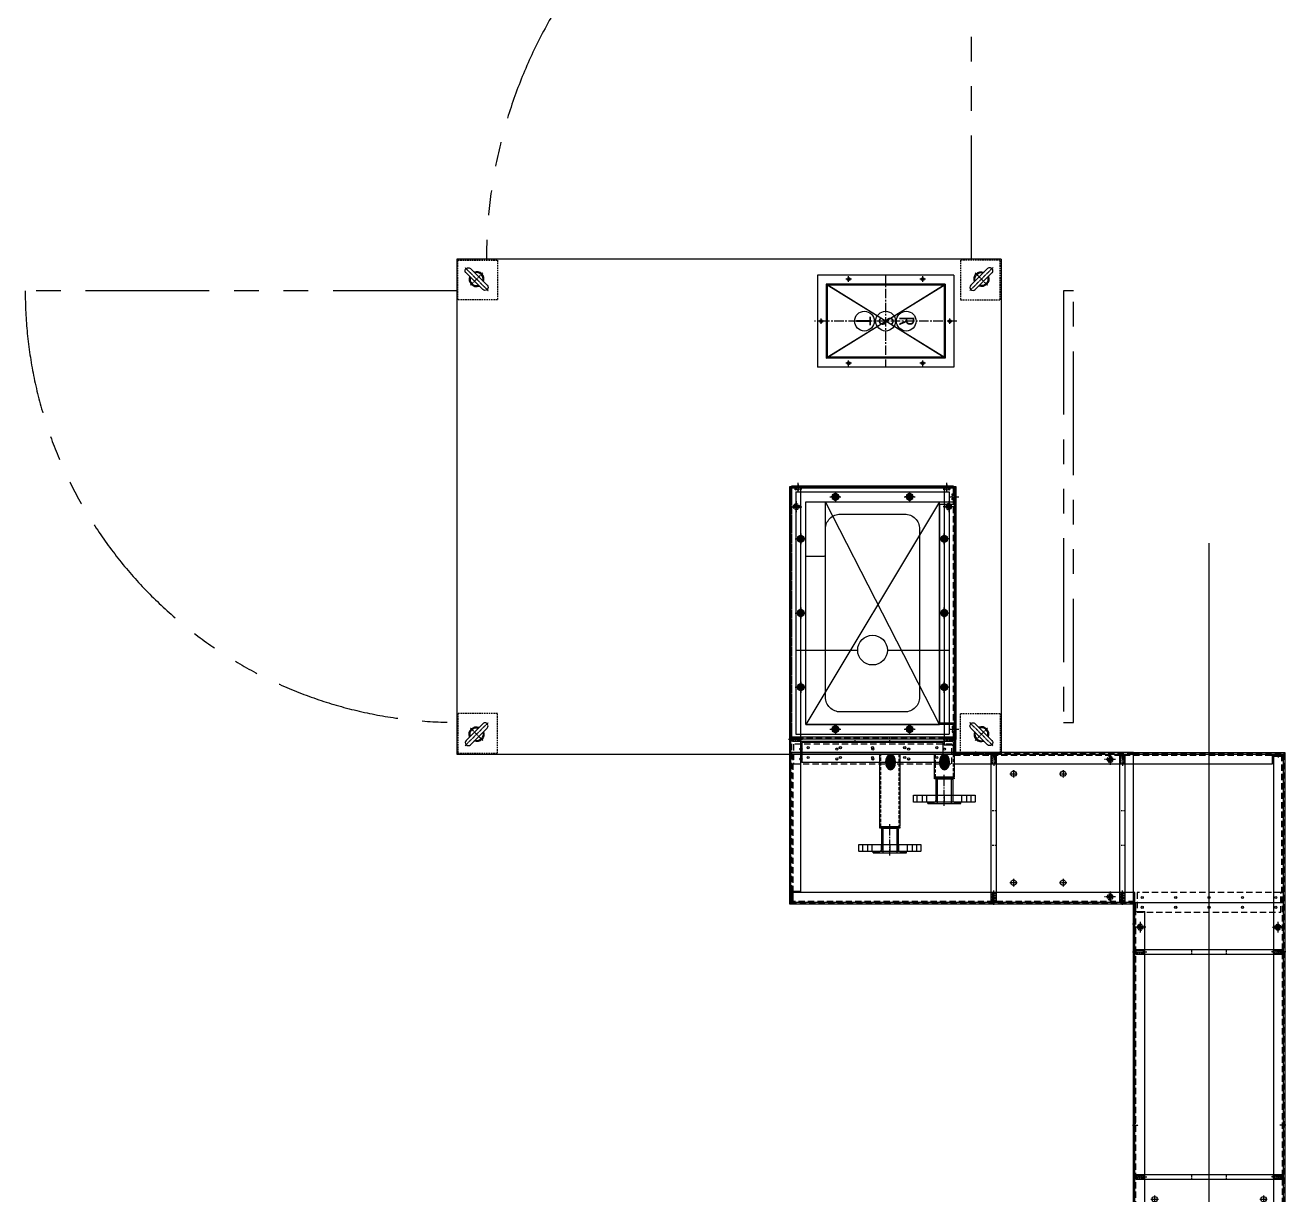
# Model space of a CAD drawing. Header units: millimetres. Extents: x -18234 to 26733, y 279 to 18488.
# Drawn here: x 4103 to 6650, y 11452 to 13816 of the extents above; entities that cross this region are included whole.
import ezdxf

# ---------------------------------------------------------------- set-up
doc = ezdxf.new("R2010")
doc.units = ezdxf.units.MM
for name, pattern in [('CENTER', [2, 1.25, -0.25, 0.25, -0.25]), ('CENTER1', [10, 7, -1, 1, -1]), ('CENTER2', [28.575, 19.05, -3.175, 3.175, -3.175]), ('HIDDEN2', [4.7625, 3.175, -1.5875]), ('HIDDENX2', [19.05, 12.7, -6.35]), ('PHANTOMX2', [5, 2.5, -0.5, 0.5, -0.5, 0.5, -0.5])]:
    doc.linetypes.add(name, pattern=pattern)
doc.layers.add('CENTER', color=1, linetype='CENTER')
doc.layers.add('THIN', color=3, linetype='Continuous')
doc.styles.add('HAN', font='')
doc.styles.get('HAN').set_extended_font_data('GulimChe')

# ---------------------------------------------------------------- blocks, each defined once
blk = doc.blocks.new('TTYU')
blk.add_lwpolyline([(-49709.5, 19626), (-49702, 19626), (-49698.3, 19632.5), (-49702, 19639), (-49709.5, 19639), (-49713.3, 19632.5), (-49709.5, 19626)])
for radius in [6.5, 3.32]:
    blk.add_circle((-49705.8, 19632.5), radius)
at = {"layer": 'CENTER'}
for p, q in [((-49705.8, 19641.5), (-49705.8, 19623.5)), ((-49715.8, 19632.5), (-49695.8, 19632.5))]:
    blk.add_line(p, q, dxfattribs=at)
at = {"layer": 'THIN'}
blk.add_arc((-49705.8, 19632.5), 4, 255, 195, dxfattribs=at)
blk = doc.blocks.new('3V55ET4R6Y')
blk.add_lwpolyline([(9567.2, -68819.3, -1), (9567.2, -68806.8), (9614.7, -68806.8, -1), (9614.7, -68819.3), (9567.2, -68819.3)], format="xyb")
for radius, start, end in [(15, 24.6243, 155.3757), (15, 204.6243, 335.3757), (13.1, 28.5905, 151.4095), (13.1, 208.5905, 331.4095)]:
    blk.add_arc((9590.9, -68813.1), radius, start, end)
at = {"layer": 'CENTER'}
for p, q in [((9557.9, -68813.1), (9623.9, -68813.1)), ((9590.9, -68795.1), (9590.9, -68831.1))]:
    blk.add_line(p, q, dxfattribs=at)
blk = doc.blocks.new('A$C5BEF437C')
at = {"color": 4}
for p, q in [((-8, 63), (178, 63)), ((-8, 63), (-8, -213)), ((178, 63), (178, -213)), ((12, 43), (158, 43)), ((12, 43), (12, -193)), ((158, 43), (158, -193)), ((12, -193), (158, -193)), ((-8, -213), (178, -213))]:
    blk.add_line(p, q, dxfattribs=at)
at = {"color": 1, "linetype": 'CENTER1'}
for p, q in [((90.7, 55), (79.3, 55)), ((85, 60.7), (85, 49.3)), ((5.7, 0), (-5.7, 0)), ((0, 5.7), (0, -5.7)), ((175.7, 0), (164.3, 0)), ((170, 5.7), (170, -5.7)), ((5.7, -150), (-5.7, -150)), ((0, -144.3), (0, -155.7)), ((175.7, -150), (164.3, -150)), ((170, -144.3), (170, -155.7)), ((85, -199.3), (85, -210.7)), ((90.7, -205), (79.3, -205))]:
    blk.add_line(p, q, dxfattribs=at)
for p, q in [((158, 43), (12, -193)), ((158, -193), (12, 43))]:
    blk.add_line(p, q)
at = {"color": 4}
for centre in [(85, 55), (0, 0), (170, 0), (0, -150), (170, -150), (85, -205)]:
    blk.add_circle(centre, 3, dxfattribs=at)
blk = doc.blocks.new('A$C28A5722C')
at = {"color": 3, "ltscale": 10}
for p, q in [((50, 33.5), (47.2, 33.5)), ((47.2, 20), (47.2, 33.5)), ((50, -33.5), (50, 33.5)), ((0, 15), (2, 17)), ((0, -15), (0, 15)), ((0, 14.2), (50, 14.2)), ((2, 17), (44.2, 17)), ((0, -14.2), (50, -14.2)), ((0, -15), (2, -17)), ((2, -17), (44.2, -17)), ((47.2, -33.5), (47.2, -20)), ((50, -33.5), (47.2, -33.5))]:
    blk.add_line(p, q, dxfattribs=at)
for centre, start, end in [((44.2, 20), 270, 0), ((44.2, -20), 0, 90)]:
    blk.add_arc(centre, 3, start, end, dxfattribs=at)
at = {"layer": 'CENTER', "ltscale": 10}
blk.add_line((55, 0), (-5, 0), dxfattribs=at)
blk = doc.blocks.new('A$C16DE6BD4')
at = {"ltscale": 10}
for p, q in [((0, 54.5), (-14, 54.5)), ((0, 35.5), (-14, 35.5)), ((-14, 17.25), (0, 17.25)), ((-14, -17.25), (0, -17.25)), ((0, -35.5), (-14, -35.5)), ((0, -54.5), (-14, -54.5))]:
    blk.add_line(p, q, dxfattribs=at)
blk.add_lwpolyline([(-14, 62.5), (-1, 62.5, -0.4142136), (0, 61.5), (0, -61.5, -0.4142136), (-1, -62.5), (-14, -62.5)], format="xyb", close=True, dxfattribs=at)
at = {"layer": 'CENTER', "ltscale": 10}
for p, q in [((-14, 45), (0, 45)), ((-14, 0), (0, 0)), ((-14, -45), (0, -45))]:
    blk.add_line(p, q, dxfattribs=at)
blk = doc.blocks.new('A$C0B1A462D')
for points in [[(47, -96), (48, -95), (46, -95)], [(46, -135), (47, -134), (48, -135)], [(147, -206), (148, -205), (146, -205)], [(146, -245), (147, -244), (148, -245)]]:
    blk.add_hatch(color=256).paths.add_polyline_path(points)
h = blk.add_hatch(color=5)
edge = h.paths.add_edge_path()
edge.add_ellipse((16.2, -114.5), major_axis=(15.6, 0), ratio=0.651891, start_angle=0, end_angle=360, ccw=False)
h = blk.add_hatch(color=1)
edge = h.paths.add_edge_path()
edge.add_ellipse((16.2, -223.5), major_axis=(15.6, 0), ratio=0.651891, start_angle=0, end_angle=360, ccw=False)
at = {"color": 3}
for p, q in [((-1000, 0), (0, 0)), ((-1000, 0), (0, 0)), ((-1000, 0), (-1000, -1100)), ((-1000, 0), (-1000, -1100)), ((0, -1100), (0, 0)), ((0, -1100), (0, 0)), ((-972.4, -18.8), (-938.8, -52.4)), ((-972.4, -18.8), (-938.8, -52.4)), ((-27.6, -18.8), (-61.2, -52.4)), ((-27.6, -18.8), (-61.2, -52.4)), ((-950, -113.5), (-800, -113.5)), ((-950, -113.5), (-800, -113.5)), ((-950, -113.5), (-950, -353.5)), ((-950, -113.5), (-950, -353.5)), ((-800, -113.5), (-800, -353.5)), ((-800, -113.5), (-800, -353.5)), ((-60, -125), (-510, -125)), ((-60, -125), (-510, -125)), ((-510, -355), (-510, -125)), ((-510, -355), (-510, -125)), ((-60, -395), (-60, -125)), ((-60, -395), (-60, -125)), ((-950, -353.5), (-800, -353.5)), ((-950, -353.5), (-800, -353.5)), ((-403, -355), (-510, -355)), ((-400, -395), (-400, -358)), ((-60, -395), (-400, -395)), ((-60, -395), (-400, -395)), ((-972.4, -1081.2), (-938.8, -1047.6)), ((-972.4, -1081.2), (-938.8, -1047.6)), ((-27.6, -1081.2), (-61.2, -1047.6)), ((-27.6, -1081.2), (-61.2, -1047.6)), ((-1000, -1100), (0, -1100)), ((-1000, -1100), (0, -1100))]:
    blk.add_line(p, q, dxfattribs=at)
at = {"color": 2, "linetype": 'HIDDEN2'}
for p, q in [((-918, -2), (-998, -2)), ((-998, -2), (-998, -82)), ((-918, -82), (-918, -2)), ((-82, -2), (-2, -2)), ((-82, -82), (-82, -2)), ((-2, -2), (-2, -82)), ((-998, -82), (-918, -82)), ((-2, -82), (-82, -82)), ((-998, -1098), (-998, -1018)), ((-998, -1018), (-918, -1018)), ((-918, -1018), (-918, -1098)), ((-2, -1018), (-82, -1018)), ((-82, -1018), (-82, -1098)), ((-2, -1098), (-2, -1018)), ((-918, -1098), (-998, -1098)), ((-82, -1098), (-2, -1098))]:
    blk.add_line(p, q, dxfattribs=at)
at = {"color": 1, "linetype": 'CENTER2'}
for p, q in [((-875, -89.6), (-875, -377.4)), ((-968.9, -233.5), (-781.1, -233.5))]:
    blk.add_line(p, q, dxfattribs=at)
for p, q in [((-875, -97.8), (-875, -109.2)), ((48, -95), (46, -95)), ((-800, -353.5), (-950, -113.5)), ((-800, -113.5), (-950, -353.5)), ((-869.3, -103.5), (-880.7, -103.5)), ((-60, -125), (-510, -355)), ((-510, -125), (-60, -395)), ((-960, -152.8), (-960, -164.2)), ((-790, -152.8), (-790, -164.2)), ((48, -135), (46, -135)), ((-954.3, -158.5), (-965.7, -158.5)), ((-784.3, -158.5), (-795.7, -158.5)), ((148, -205), (146, -205)), ((148, -245), (146, -245)), ((-960, -302.8), (-960, -314.2)), ((-790, -302.8), (-790, -314.2)), ((-954.3, -308.5), (-965.7, -308.5)), ((-784.3, -308.5), (-795.7, -308.5)), ((-869.3, -363.5), (-880.7, -363.5)), ((-875, -357.8), (-875, -369.2))]:
    blk.add_line(p, q)
at = {"color": 2, "linetype": 'HIDDEN2', "ltscale": 2}
for p, q in [((0, -97), (47, -97)), ((50, -104), (47, -104)), ((50, -126), (47, -126)), ((47, -133), (0, -133)), ((0, -207), (147, -207)), ((150, -214), (147, -214)), ((147, -243), (0, -243)), ((150, -236), (147, -236))]:
    blk.add_line(p, q, dxfattribs=at)
at = {"color": 1, "linetype": 'CENTER1', "ltscale": 2}
for p, q in [((55, -115), (42, -115)), ((155, -225), (142, -225))]:
    blk.add_line(p, q, dxfattribs=at)
at = {"color": 6, "linetype": 'PHANTOMX2', "ltscale": 100}
blk.add_lwpolyline([(-64, 126.2), (-64, 146.2), (-936, 146.2), (-936, 126.2)], close=True, dxfattribs=at)
for points in [[(-1000, -60), (-1980, -60, 0.414214), (-1000, -1040)], [(-936, -1100), (-936, -1972, 0.414214), (-64, -1100)]]:
    blk.add_lwpolyline(points, format="xyb", dxfattribs=at)
for points in [[(0, -95), (46, -95), (47, -96), (47, -134), (46, -135), (0, -135)], [(0, -205), (146, -205), (147, -206), (147, -244), (146, -245), (0, -245)]]:
    blk.add_lwpolyline(points)
for points in [[(48, -95), (50, -95), (50, -135), (48, -135), (47, -134), (47, -96)], [(148, -205), (150, -205), (150, -245), (148, -245), (147, -244), (147, -206)]]:
    blk.add_lwpolyline(points, close=True)
at = {"color": 3}
for centre, radius in [((-875, -103.5), 2.1), ((-435, -115), 5), ((-285, -115), 5), ((-135, -115), 5), ((-960, -158.5), 2.1), ((-790, -158.5), 2.1), ((-520, -185), 5), ((-50, -185), 5), ((-960, -308.5), 2.1), ((-790, -308.5), 2.1), ((-520, -335), 5), ((-50, -335), 5), ((-875, -363.5), 2.1), ((-435, -405), 5), ((-285, -405), 5), ((-135, -405), 5)]:
    blk.add_circle(centre, radius, dxfattribs=at)
at = {"color": 1}
blk.add_circle((-875, -191.9), 19.9, dxfattribs=at)
at = {"color": 2}
blk.add_circle((-875, -233.5), 19.9, dxfattribs=at)
at = {"color": 5}
blk.add_circle((-875, -276.3), 19.9, dxfattribs=at)
for centre, radius, start, end in [((-875, -103.5), 2.5, 255.5872, 193.9135), ((-960, -158.5), 2.5, 255.5872, 193.9135), ((-790, -158.5), 2.5, 255.5872, 193.9135), ((-50, -185), 4, 259.8431, 189.1379), ((-960, -308.5), 2.5, 255.5872, 193.9135), ((-790, -308.5), 2.5, 255.5872, 193.9135), ((-875, -363.5), 2.5, 255.5872, 193.9135)]:
    blk.add_arc(centre, radius, start, end)
at = {"color": 3}
blk.add_arc((-403, -358), 3, 0, 90, dxfattribs=at)
at = {"extrusion": (0, 0, -1)}
for centre in [(16.2, -114.5), (16.2, -223.5)]:
    blk.add_ellipse(centre, major_axis=(15.6, 0), ratio=0.651891, start_param=-1.570796, end_param=4.712389, dxfattribs=at)
at = {"xscale": -1}
for p, rotation in [((-56400, -41916.4), 135.0000000006584), ((55400, 40816.4), 315.0000000006584)]:
    blk.add_blockref('3V55ET4R6Y', p, dxfattribs=dict(at, rotation=rotation))
for p, rotation in [((55400, -41916.4), 224.9999999993416), ((-56400, 40816.4), 44.99999999934158)]:
    blk.add_blockref('3V55ET4R6Y', p, dxfattribs=dict(rotation=rotation))
at = {"ltscale": 10}
for name, p in [('A$C16DE6BD4', (97.2, -115)), ('A$C5BEF437C', (-960, -158.5)), ('A$C28A5722C', (50, -115)), ('A$C16DE6BD4', (197.2, -225)), ('A$C28A5722C', (150, -225))]:
    blk.add_blockref(name, p, dxfattribs=at)
for p in [(49270.8, -19747.5), (49420.8, -19747.5), (49570.8, -19747.5), (49185.8, -19817.5), (49655.8, -19817.5), (49185.8, -19967.5), (49655.8, -19967.5), (49270.8, -20037.5), (49420.8, -20037.5), (49570.8, -20037.5)]:
    blk.add_blockref('TTYU', p)
at = {"color": 1, "style": 'HAN'}
blk.add_text('R', height=30, dxfattribs=at).set_placement((-885, -205.7, 3228.9))
at = {"color": 2, "style": 'HAN'}
blk.add_text('S', height=30, dxfattribs=at).set_placement((-885, -247.3, 3228.9))
at = {"color": 5, "style": 'HAN'}
blk.add_text('T', height=30, dxfattribs=at).set_placement((-885, -292.9, 3228.9))
blk = doc.blocks.new('A$C3FBB167B')
at = {"color": 2, "linetype": 'Continuous'}
for p, q in [((-300, -245), (-300, 75)), ((-300, 75), (-175, 75)), ((-115, 75), (10, 75)), ((10, -245), (10, 75)), ((-300, -245), (10, -245))]:
    blk.add_line(p, q, dxfattribs=at)
at = {"color": 1, "linetype": 'CENTER'}
for p, q in [((-297.3, 0), (-282.7, 0)), ((-282.7, 0), (-297.3, 0)), ((-290, 7.3), (-290, -7.3)), ((7.3, 0), (-7.3, 0)), ((7.3, 0), (-7.3, 0)), ((0, 7.3), (0, -7.3)), ((0, 7.3), (0, -7.3)), ((-297.3, -150), (-282.7, -150)), ((-282.7, -150), (-297.3, -150)), ((-290, -142.7), (-290, -157.3)), ((-290, -142.7), (-290, -157.3)), ((7.3, -150), (-7.3, -150)), ((7.3, -150), (-7.3, -150)), ((0, -142.7), (0, -157.3)), ((0, -142.7), (0, -157.3)), ((-220, -242.3), (-220, -227.7)), ((-220, -227.7), (-220, -242.3)), ((-70, -242.3), (-70, -227.7)), ((-70, -227.7), (-70, -242.3)), ((-212.7, -235), (-227.3, -235)), ((-212.7, -235), (-227.3, -235)), ((-62.7, -235), (-77.3, -235)), ((-62.7, -235), (-77.3, -235))]:
    blk.add_line(p, q, dxfattribs=at)
at = {"color": 251, "linetype": 'CENTER'}
blk.add_line((-290, -142.7), (-290, -157.3), dxfattribs=at)
blk.add_line((-290, -142.7), (-290, -157.3), dxfattribs=at)
at = {"color": 2, "linetype": 'Continuous'}
for centre in [(-290, 0), (0, 0), (-290, -150), (0, -150), (-220, -235), (-70, -235)]:
    blk.add_circle(centre, 5, dxfattribs=at)
blk.add_arc((-145, 75), 30, 180, 0, dxfattribs=at)
at = {"layer": 'CENTER', "color": 251}
blk.add_line((-290, -141), (-290, -159), dxfattribs=at)
blk = doc.blocks.new('A$C2C2F19AD')
at = {"color": 2, "linetype": 'Continuous'}
for p, q in [((-230, -160), (-230, 10)), ((-230, 10), (80, 10)), ((80, -160), (80, 10)), ((-230, -160), (-105, -160)), ((-45, -160), (80, -160))]:
    blk.add_line(p, q, dxfattribs=at)
at = {"color": 1, "linetype": 'CENTER'}
for p, q in [((-142.7, 0), (-157.3, 0)), ((-142.7, 0), (-157.3, 0)), ((-150, 7.3), (-150, -7.3)), ((-150, 7.3), (-150, -7.3)), ((7.3, 0), (-7.3, 0)), ((7.3, 0), (-7.3, 0)), ((0, 7.3), (0, -7.3)), ((0, 7.3), (0, -7.3)), ((-227.3, -85), (-212.7, -85)), ((-212.7, -85), (-227.3, -85)), ((-220, -77.7), (-220, -92.3)), ((-220, -77.7), (-220, -92.3)), ((77.3, -85), (62.7, -85)), ((77.3, -85), (62.7, -85)), ((70, -77.7), (70, -92.3)), ((70, -77.7), (70, -92.3))]:
    blk.add_line(p, q, dxfattribs=at)
at = {"color": 2, "linetype": 'Continuous'}
for centre in [(-150, 0), (0, 0), (-220, -85), (70, -85)]:
    blk.add_circle(centre, 5, dxfattribs=at)
blk.add_arc((-75, -160), 30, 0, 180, dxfattribs=at)
blk = doc.blocks.new('A$C2EF3131F')
at = {"linetype": 'HIDDEN2'}
h = blk.add_hatch(dxfattribs=at)
h.set_pattern_fill('ANSI31', color=2, scale=0.5, style=0)
h.set_pattern_definition([(45, (-11955.3411, -14227.6622), (-1.12253202, 1.12253202), [])])
h.paths.add_polyline_path([(6, 3), (6, 6), (1.8, 6), (1.8, 3)])
h.paths.add_polyline_path([(1.8, 4.25), (0, 4.25), (0, 3), (1.8, 3)])
h.paths.add_polyline_path([(1.8, -4.25), (1.8, -3), (0, -3), (0, -4.25)])
h.paths.add_polyline_path([(1.8, -3), (1.8, -6), (6, -6), (6, -3)])
at = {"color": 2, "linetype": 'HIDDEN2'}
for p, q in [((0, -4.25), (0, 4.25)), ((0, 4.25), (1.8, 4.25)), ((0, 3), (6, 3)), ((0, 2.6), (6, 2.6)), ((1.8, -6), (1.8, 6)), ((1.8, 6), (6, 6)), ((6, 6), (6, -6)), ((0, -2.6), (6, -2.6)), ((0, -3), (6, -3)), ((0, -4.25), (1.8, -4.25)), ((6, -6), (1.8, -6))]:
    blk.add_line(p, q, dxfattribs=at)
at = {"layer": 'CENTER', "color": 1, "linetype": 'CENTER', "ltscale": 3}
blk.add_line((11, 0), (-5, 0), dxfattribs=at)
blk = doc.blocks.new('gfjteherz4')
at = {"color": 1, "linetype": 'CENTER1'}
blk.add_line((13418.6, 25056), (13440.6, 25056), dxfattribs=at)
at = {"color": 2, "linetype": 'HIDDEN2'}
for radius in [6, 4.25]:
    blk.add_circle((13429.6, 25056), radius, dxfattribs=at)
at = {"color": 3}
blk.add_circle((13429.6, 25056), 2.46, dxfattribs=at)
blk.add_arc((13429.6, 25056), 3, 285, 195)
at = {"layer": 'CENTER', "color": 1, "linetype": 'CENTER1'}
blk.add_line((13429.6, 25067), (13429.6, 25045), dxfattribs=at)
blk = doc.blocks.new('A$C09955046')
blk.add_blockref('gfjteherz4', (-13429.6, -25056))
blk = doc.blocks.new('A$C69130F15')
at = {"color": 4}
for p, q in [((-508, -332), (-508, 0)), ((-508, 0), (2, 0)), ((2, 0), (2, -332)), ((-478, -332), (-478, -30)), ((-478, -30), (-28, -30)), ((-28, -30), (-28, -330)), ((-508, -330), (-478, -330)), ((2, -330), (-28, -330)), ((-28, -332), (-28, -330)), ((-508, -332), (-478, -332)), ((2, -332), (-28, -332))]:
    blk.add_line(p, q, dxfattribs=at)
at = {"color": 2, "linetype": 'HIDDENX2'}
for p, q in [((-506, -330), (-506, -2)), ((-506, -2), (0, -2)), ((0, -2), (0, -330))]:
    blk.add_line(p, q, dxfattribs=at)
at = {"color": 1, "linetype": 'CENTER'}
for p, q in [((-395.5, -20), (-410.5, -20)), ((-403, -12.5), (-403, -27.5)), ((-245.5, -20), (-260.5, -20)), ((-253, -12.5), (-253, -27.5)), ((-95.5, -20), (-110.5, -20)), ((-103, -12.5), (-103, -27.5)), ((-480.5, -90), (-495.5, -90)), ((-488, -82.5), (-488, -97.5)), ((-10.5, -90), (-25.5, -90)), ((-18, -82.5), (-18, -97.5)), ((-480.5, -240), (-495.5, -240)), ((-488, -232.5), (-488, -247.5)), ((-10.5, -240), (-25.5, -240)), ((-18, -232.5), (-18, -247.5))]:
    blk.add_line(p, q, dxfattribs=at)
at = {"color": 4}
for centre in [(-403, -20), (-253, -20), (-103, -20), (-18, -90), (-18, -240)]:
    blk.add_circle(centre, 5, dxfattribs=at)
for centre, start, end in [((-488, -90), 360, 180), ((-488, -90), 180, 0), ((-488, -240), 360, 180), ((-488, -240), 180, 0)]:
    blk.add_arc(centre, 5, start, end, dxfattribs=at)
for name, p, rotation in [('A$C09955046', (-403, -20), 270), ('A$C09955046', (-253, -20), 270), ('A$C09955046', (-103, -20), 270), ('A$C09955046', (-488, -90), 270), ('A$C09955046', (-18, -90), 270), ('A$C09955046', (-488, -240), 270), ('A$C09955046', (-18, -240), 270), ('A$C2EF3131F', (-18, -331.8), 90)]:
    blk.add_blockref(name, p, dxfattribs=dict(at, rotation=rotation))
at = {"color": 4, "xscale": -1, "rotation": 270}
blk.add_blockref('A$C2EF3131F', (-488, -331.8), dxfattribs=at)
blk = doc.blocks.new('sasdgfdsa')
at = {"color": 1, "linetype": 'CENTER1'}
for p, q in [((1565.7, -7841.5, -2745.7), (1578.7, -7841.5, -2745.7)), ((1565.7, -8311.5, -2745.7), (1578.7, -8311.5, -2745.7))]:
    blk.add_line(p, q, dxfattribs=at)
at = {"color": 4}
for p, q in [((1571.2, -7821.5, -2745.7), (1571.2, -7856.5, -2745.7)), ((1573.2, -7821.5, -2745.7), (1571.2, -7821.5, -2745.7)), ((1573.2, -8331.5, -2745.7), (1573.2, -7821.5, -2745.7)), ((1539.2, -7856.5, -2745.7), (1571.2, -7856.5, -2745.7)), ((1539.2, -7856.5, -2745.7), (1539.2, -8298.5, -2745.7)), ((1539.2, -8298.5, -2745.7), (1571.2, -8298.5, -2745.7)), ((1571.2, -8298.5, -2745.7), (1571.2, -8331.5, -2745.7)), ((1573.2, -8331.5, -2745.7), (1571.2, -8331.5, -2745.7))]:
    blk.add_line(p, q, dxfattribs=at)
at = {"color": 2, "linetype": 'HIDDENX2'}
for p, q in [((1571.2, -7838, -2745.7), (1573.2, -7838, -2745.7)), ((1571.2, -7845, -2745.7), (1573.2, -7845, -2745.7)), ((1571.2, -7856.5, -2745.7), (1571.2, -8298.5, -2745.7)), ((1571.2, -8308, -2745.7), (1573.2, -8308, -2745.7)), ((1571.2, -8315, -2745.7), (1573.2, -8315, -2745.7))]:
    blk.add_line(p, q, dxfattribs=at)
at = {"color": 1, "linetype": 'CENTER'}
for p, q in [((1549.2, -7934, -2745.7), (1549.2, -7919, -2745.7)), ((1556.7, -7926.5, -2745.7), (1541.7, -7926.5, -2745.7)), ((1549.2, -8084, -2745.7), (1549.2, -8069, -2745.7)), ((1556.7, -8076.5, -2745.7), (1541.7, -8076.5, -2745.7)), ((1556.7, -8226.5, -2745.7), (1541.7, -8226.5, -2745.7)), ((1549.2, -8234, -2745.7), (1549.2, -8219, -2745.7))]:
    blk.add_line(p, q, dxfattribs=at)
at = {"color": 4, "rotation": 180}
for p in [(1549.2, -7926.5, -2745.7), (1549.2, -8076.5, -2745.7), (1549.2, -8226.5, -2745.7)]:
    blk.add_blockref('A$C09955046', p, dxfattribs=at)
blk = doc.blocks.new('A$C55D96CF4')
at = {"color": 4}
for p, q in [((-90, -820), (-90, 20)), ((-65, 20), (-90, 20)), ((-90, 18), (240, 18)), ((-70, -798), (-70, 18)), ((-65, 18), (-65, 20)), ((215, 20), (240, 20)), ((215, 18), (215, 20)), ((240, -502), (220, -502)), ((236, -502), (238, -502)), ((238, -502), (238, -520)), ((240, -520), (238, -520)), ((240, -518), (298, -518)), ((240, -520), (240, -540)), ((298, -518), (298, -520)), ((883, -540), (883, -520)), ((883, -522), (905, -522)), ((885, -524), (905, -524)), ((-70, -798), (-90, -798)), ((-88, -798), (-88, -820)), ((605, -800), (-88, -800)), ((-88, -800), (-88, -820)), ((-86, -800), (-86, -820)), ((605, -820), (605, -800)), ((-88, -820), (-90, -820)), ((-88, -820), (-90, -820)), ((605, -820), (-88, -820)), ((603, -878), (603, -820)), ((605, -1667), (605, -820)), ((605, -820), (607, -820)), ((605, -838), (625, -838)), ((607, -838), (607, -820)), ((625, -1665), (625, -838)), ((605, -878), (603, -878)), ((905, -1665), (605, -1665)), ((630, -1667), (605, -1667)), ((630, -1665), (630, -1667)), ((880, -1665), (880, -1667)), ((880, -1667), (905, -1667))]:
    blk.add_line(p, q, dxfattribs=at)
at = {"color": 2, "linetype": 'HIDDENX2'}
for p, q in [((-88, -798), (-88, 18)), ((-90, -486.5), (-88, -486.5)), ((-90, -493.5), (-88, -493.5)), ((235.5, -500), (-84.5, -500)), ((-84.5, -500), (-84.5, -540)), ((235.5, -540), (235.5, -500)), ((238, -486.5), (240, -486.5)), ((238, -493.5), (240, -493.5)), ((-86, -520), (-86, -820)), ((240, -522), (883, -522)), ((316.5, -522), (316.5, -520)), ((323.5, -522), (323.5, -520)), ((576.5, -522), (576.5, -520)), ((583.5, -522), (583.5, -520)), ((901, -522), (901, -820)), ((903, -522), (903, -1665)), ((-84.5, -540), (235.5, -540)), ((605, -818), (-86, -818)), ((316.5, -820), (316.5, -818)), ((323.5, -820), (323.5, -818)), ((576.5, -820), (576.5, -818)), ((583.5, -820), (583.5, -818)), ((607, -1665), (607, -838)), ((605, -916.5), (607, -916.5)), ((903, -916.5), (905, -916.5)), ((605, -923.5), (607, -923.5)), ((903, -923.5), (905, -923.5)), ((605, -1266.5), (607, -1266.5)), ((903, -1266.5), (905, -1266.5)), ((605, -1273.5), (607, -1273.5)), ((903, -1273.5), (905, -1273.5))]:
    blk.add_line(p, q, dxfattribs=at)
at = {"color": 1, "linetype": 'CENTER1'}
for p, q in [((-75, 25), (-75, 13)), ((225, 25), (225, 13)), ((620, -1672), (620, -1660)), ((890, -1672), (890, -1660))]:
    blk.add_line(p, q, dxfattribs=at)
at = {"color": 1, "linetype": 'CENTER'}
for p, q in [((-7.5, 0), (7.5, 0)), ((0, 7.5), (0, -7.5)), ((142.5, 0), (157.5, 0)), ((150, 7.5), (150, -7.5)), ((-77.5, -85), (-62.5, -85)), ((-70, -77.5), (-70, -92.5)), ((212.5, -85), (227.5, -85)), ((220, -77.5), (220, -92.5)), ((-70, -227.5), (-70, -242.5)), ((220, -227.5), (220, -242.5)), ((-77.5, -235), (-62.5, -235)), ((212.5, -235), (227.5, -235)), ((-70, -377.5), (-70, -392.5)), ((220, -377.5), (220, -392.5)), ((-77.5, -385), (-62.5, -385)), ((212.5, -385), (227.5, -385)), ((-7.5, -470), (7.5, -470)), ((0, -462.5), (0, -477.5)), ((142.5, -470), (157.5, -470)), ((150, -462.5), (150, -477.5)), ((-95, -490), (-83, -490)), ((245, -490), (233, -490)), ((320, -527), (320, -515)), ((580, -527), (580, -515)), ((352.5, -560), (367.5, -560)), ((360, -552.5), (360, -567.5)), ((452.5, -560), (467.5, -560)), ((460, -552.5), (460, -567.5)), ((352.5, -780), (367.5, -780)), ((360, -772.5), (360, -787.5)), ((452.5, -780), (467.5, -780)), ((460, -772.5), (460, -787.5)), ((320, -825), (320, -813)), ((580, -825), (580, -813)), ((600, -920), (612, -920)), ((910, -920), (898, -920)), ((600, -1270), (612, -1270)), ((910, -1270), (898, -1270)), ((637.5, -1420), (652.5, -1420)), ((645, -1412.5), (645, -1427.5)), ((857.5, -1420), (872.5, -1420)), ((865, -1412.5), (865, -1427.5)), ((637.5, -1520), (652.5, -1520)), ((645, -1512.5), (645, -1527.5)), ((857.5, -1520), (872.5, -1520)), ((865, -1512.5), (865, -1527.5))]:
    blk.add_line(p, q, dxfattribs=at)
at = {"color": 40}
for p, q in [((240, -520), (-88, -520)), ((605, -820), (905, -820)), ((605, -820), (905, -820))]:
    blk.add_line(p, q, dxfattribs=at)
for p, q in [((283, -515), (283, -523)), ((600, -863), (608, -863))]:
    blk.add_line(p, q)
at = {"ltscale": 10}
blk.add_line((895, -527.3), (895, -516.2), dxfattribs=at)
at = {"color": 4}
for points in [[(220, 18), (220, -502)], [(240, 20), (240, -518)], [(240, -520), (905, -520), (905, -1667)], [(885, -524), (885, -1665)], [(240, -540), (883, -540)]]:
    blk.add_lwpolyline(points, dxfattribs=at)
at = {"color": 2, "linetype": 'HIDDENX2'}
blk.add_lwpolyline([(238, 18), (238, -502)], dxfattribs=at)
at = {"color": 4}
blk.add_lwpolyline([(10, -35), (140, -35, -0.414214), (170, -65), (170, -405, -0.414214), (140, -435), (10, -435, -0.414214), (-20, -405), (-20, -65, -0.414214)], format="xyb", close=True, dxfattribs=at)
at = {"color": 2, "linetype": 'HIDDENX2'}
blk.add_lwpolyline([(900, -840), (900, -800), (610, -800), (610, -840)], close=True, dxfattribs=at)
at = {"color": 4}
for centre, radius in [((0, 0), 4), ((150, 0), 4), ((0, -470), 4), ((150, -470), 4), ((360, -560), 5.5), ((460, -560), 5.5), ((360, -780), 5.5), ((460, -780), 5.5), ((645, -1420), 5.5), ((865, -1420), 5.5), ((645, -1520), 5.5), ((865, -1520), 5.5)]:
    blk.add_circle(centre, radius, dxfattribs=at)
at = {"color": 40}
for centre, radius in [((-69.5, -510), 2.15), ((-69.5, -510), 2), ((3, -510), 2.15), ((3, -510), 2), ((75.5, -510), 2.15), ((75.5, -510), 2), ((148, -510), 2.15), ((148, -510), 2), ((220.5, -510), 2.15), ((220.5, -510), 2), ((-69.5, -530), 2.15), ((-69.5, -530), 2), ((3, -530), 2.15), ((3, -530), 2), ((75.5, -530), 2.15), ((75.5, -530), 2), ((148, -530), 2.15), ((148, -530), 2), ((220.5, -530), 2.15), ((220.5, -530), 2), ((620, -810), 2.15), ((620, -810), 2), ((687.5, -810), 2.15), ((687.5, -810), 2), ((755, -810), 2.15), ((755, -810), 2), ((822.5, -810), 2.15), ((822.5, -810), 2), ((890, -810), 2.15), ((890, -810), 2), ((620, -830), 2.15), ((620, -830), 2), ((687.5, -830), 2.15), ((687.5, -830), 2), ((755, -830), 2.15), ((755, -830), 2), ((822.5, -830), 2.15), ((822.5, -830), 2), ((890, -830), 2.15), ((890, -830), 2)]:
    blk.add_circle(centre, radius, dxfattribs=at)
at = {"color": 2, "linetype": 'HIDDENX2'}
for centre, start, end in [((-70, -85), 90, 270), ((220, -85), 270, 90), ((-70, -235), 90, 270), ((220, -235), 270, 90), ((-70, -385), 90, 270), ((220, -385), 270, 90)]:
    blk.add_arc(centre, 4, start, end, dxfattribs=at)
at = {"color": 4}
for centre, start, end in [((-70, -85), 270, 90), ((220, -85), 90, 270), ((-70, -235), 270, 90), ((220, -235), 90, 270), ((-70, -385), 270, 90), ((220, -385), 90, 270)]:
    blk.add_arc(centre, 4, start, end, dxfattribs=at)
at = {"color": 4, "rotation": 270}
for p in [(-75, 19.8), (225, 19.8)]:
    blk.add_blockref('A$C2EF3131F', p, dxfattribs=at)
at = {"color": 4}
for p in [(-79, -20), (894, -870), (894, -1617)]:
    blk.add_blockref('A$C09955046', p, dxfattribs=at)
at = {"color": 4, "xscale": -1}
for p in [(229, -20), (555, -531), (555, -809), (616, -870), (616, -1617)]:
    blk.add_blockref('A$C09955046', p, dxfattribs=at)
at = {"color": 4, "xscale": -1, "rotation": 270}
for p in [(620, -1666.8), (890, -1666.8)]:
    blk.add_blockref('A$C2EF3131F', p, dxfattribs=at)
blk = doc.blocks.new('A$C1F97216F')
at = {"color": 2, "linetype": 'HIDDEN2'}
for p, q in [((-303.5, 0), (-303.5, 2)), ((-296.5, 0), (-296.5, 2)), ((-3.5, 0), (-3.5, 2)), ((3.5, 0), (3.5, 2))]:
    blk.add_line(p, q, dxfattribs=at)
at = {"color": 1, "linetype": 'CENTER'}
for p, q in [((-300, -6.5), (-300, 8.5)), ((0, -6.5), (0, 8.5))]:
    blk.add_line(p, q, dxfattribs=at)
at = {"color": 4}
blk.add_lwpolyline([(-313, 2), (13, 2), (13, 0), (-313, 0)], close=True, dxfattribs=at)
blk = doc.blocks.new('A$C692447DA')
at = {"linetype": 'HIDDEN2'}
for p, q in [((-309, -3), (-309, 3)), ((-307, -2.6), (-307, 2.6)), ((-197, -5), (-197, 5)), ((-127, -5), (-127, 5)), ((-17, -2.6), (-17, 2.6)), ((-15, -3), (-15, 3))]:
    blk.add_line(p, q, dxfattribs=at)
at = {"color": 2}
blk.add_lwpolyline([(-324, 5), (0, 5), (0, -5), (-324, -5)], close=True, dxfattribs=at)
at = {"linetype": 'HIDDEN2'}
for points in [[(-308.2, 2.6), (-309, 3), (-324, 3)], [(-324, -3), (-323.6, -2.6), (-323.6, 2.6), (-324, 3)], [(-323.6, -2.6), (-307, -2.6), (-305.5, 0), (-307, 2.6), (-323.6, 2.6)], [(-0.4, -2.6), (-17, -2.6), (-18.5, 0), (-17, 2.6), (-0.4, 2.6)], [(-15.8, 2.6), (-15, 3), (0, 3)], [(0, -3), (-0.4, -2.6), (-0.4, 2.6), (0, 3)], [(-324, -3), (-309, -3), (-308.2, -2.6)], [(0, -3), (-15, -3), (-15.8, -2.6)]]:
    blk.add_lwpolyline(points, dxfattribs=at)
at = {"layer": 'CENTER'}
for p, q in [((-327, 0), (-302.5, 0)), ((3, 0), (-21.5, 0))]:
    blk.add_line(p, q, dxfattribs=at)
blk = doc.blocks.new('A$C5465137C')
at = {"linetype": 'HIDDEN2'}
for p, q in [((15, -3), (15, 3)), ((17, -2.6), (17, 2.6)), ((112.5, -5), (112.5, 5)), ((182.5, -5), (182.5, 5)), ((278, -2.6), (278, 2.6)), ((280, -3), (280, 3))]:
    blk.add_line(p, q, dxfattribs=at)
at = {"color": 2}
blk.add_lwpolyline([(0, 5), (295, 5), (295, -5), (0, -5)], close=True, dxfattribs=at)
at = {"linetype": 'HIDDEN2'}
for points in [[(15.8, 2.6), (15, 3), (0, 3)], [(0, -3), (0.4, -2.6), (0.4, 2.6), (0, 3)], [(0.4, -2.6), (17, -2.6), (18.5, 0), (17, 2.6), (0.4, 2.6)], [(294.6, -2.6), (278, -2.6), (276.5, 0), (278, 2.6), (294.6, 2.6)], [(279.2, 2.6), (280, 3), (295, 3)], [(295, -3), (294.6, -2.6), (294.6, 2.6), (295, 3)], [(0, -3), (15, -3), (15.8, -2.6)], [(295, -3), (280, -3), (279.2, -2.6)]]:
    blk.add_lwpolyline(points, dxfattribs=at)
at = {"layer": 'CENTER'}
for p, q in [((-3, 0), (21.5, 0)), ((298, 0), (273.5, 0))]:
    blk.add_line(p, q, dxfattribs=at)
blk = doc.blocks.new('A$C6EC10FA8')
at = {"color": 1, "linetype": 'CENTER1'}
for p, q in [((-803.5, 292), (-790.5, 292)), ((-797, 285.5), (-797, 298.5)), ((-56.5, 292), (-43.5, 292)), ((-50, 285.5), (-50, 298.5)), ((-803.5, 14), (-790.5, 14)), ((-797, 7.5), (-797, 20.5)), ((-56.5, 14), (-43.5, 14)), ((-50, 7.5), (-50, 20.5))]:
    blk.add_line(p, q, dxfattribs=at)
at = {"color": 2, "linetype": 'HIDDENX2'}
blk.add_line((-846, 0), (-846, 2), dxfattribs=at)
at = {"color": 4}
blk.add_lwpolyline([(0, 306), (0, 0), (-1150, 0), (-1150, 306)], close=True, dxfattribs=at)
at = {"color": 2, "linetype": 'HIDDENX2'}
for points in [[(-1148, 0), (-1148, 304), (0, 304)], [(0, 2), (-846, 2)]]:
    blk.add_lwpolyline(points, dxfattribs=at)
at = {"color": 4}
for centre in [(-797, 292), (-50, 292), (-797, 14), (-50, 14)]:
    blk.add_circle(centre, 3.5, dxfattribs=at)
blk = doc.blocks.new('A$C1C22695C')
at = {"color": 4}
for p, q in [((-14, 40), (-14, -803)), ((322, 40), (-14, 40)), ((322, -497), (322, 40)), ((681, -497), (-14, -497)), ((681, -803), (681, -497)), ((-14, -803), (681, -803))]:
    blk.add_line(p, q, dxfattribs=at)
at = {"color": 2, "linetype": 'HIDDENX2'}
for p, q in [((320, -499), (320, 40)), ((681, -499), (320, -499))]:
    blk.add_line(p, q, dxfattribs=at)
at = {"color": 1, "linetype": 'CENTER1'}
for p, q in [((-6.5, 0), (6.5, 0)), ((0, 6.5), (0, -6.5)), ((301.5, 0), (314.5, 0)), ((308, 6.5), (308, -6.5)), ((634, -504.5), (634, -517.5)), ((627.5, -511), (640.5, -511)), ((627.5, -789), (640.5, -789)), ((634, -782.5), (634, -795.5))]:
    blk.add_line(p, q, dxfattribs=at)
at = {"color": 40}
for p, q in [((11, -477), (11, -517)), ((297, -477), (11, -477)), ((297, -517), (297, -477)), ((297, -517), (11, -517))]:
    blk.add_line(p, q, dxfattribs=at)
at = {"color": 2, "linetype": 'HIDDENX2'}
blk.add_lwpolyline([(-12, 40), (-12, -801), (681, -801)], dxfattribs=at)
at = {"color": 4}
for centre in [(0, 0), (308, 0), (634, -511), (634, -789)]:
    blk.add_circle(centre, 3.5, dxfattribs=at)
at = {"color": 40}
for centre, radius in [((24, -487), 2.25), ((24, -507), 2.25), ((24, -487), 2), ((24, -507), 2), ((89, -487), 2.25), ((89, -507), 2.25), ((89, -487), 2), ((89, -507), 2), ((154, -487), 2.25), ((154, -507), 2.25), ((154, -487), 2), ((154, -507), 2), ((219, -487), 2.25), ((219, -507), 2.25), ((219, -487), 2), ((219, -507), 2), ((284, -487), 2.25), ((284, -507), 2.25), ((284, -487), 2), ((284, -507), 2)]:
    blk.add_circle(centre, radius, dxfattribs=at)

msp = doc.modelspace()

# ---------------------------------------------------------------- linework, layer by layer
msp.add_line((6495.208, 6516.135), (6495.208, 12768.739))

# ---------------------------------------------------------------- block references
for name, p, rotation in [('A$C0B1A462D', (6075.208, 12342.776), 270), ('A$C69130F15', (5650.208, 12880.776), 89.99999999999999), ('A$C5465137C', (6060.208, 12045.276), 89.99999999999999), ('A$C5465137C', (6320.208, 12045.276), 89.99999999999999), ('A$C6EC10FA8', (6342.208, 11195.776), 270)]:
    msp.add_blockref(name, p, dxfattribs=dict(rotation=rotation))
for name, p in [('A$C1F97216F', (5965.208, 12882.776)), ('A$C55D96CF4', (5740.208, 12862.776)), ('A$C1C22695C', (5661.208, 12842.776)), ('sasdgfdsa', (4411.006, 20704.302, 2745.707)), ('A$C692447DA', (5977.208, 12372.776)), ('A$C5465137C', (6347.708, 11942.776)), ('A$C5465137C', (6347.708, 11487.776))]:
    msp.add_blockref(name, p)
at = {"xscale": -1, "rotation": 180}
for name, p in [('A$C3FBB167B', (5960.208, 12627.776)), ('A$C2C2F19AD', (5890.208, 12392.776))]:
    msp.add_blockref(name, p, dxfattribs=at)

doc.saveas('drawing.dxf')
